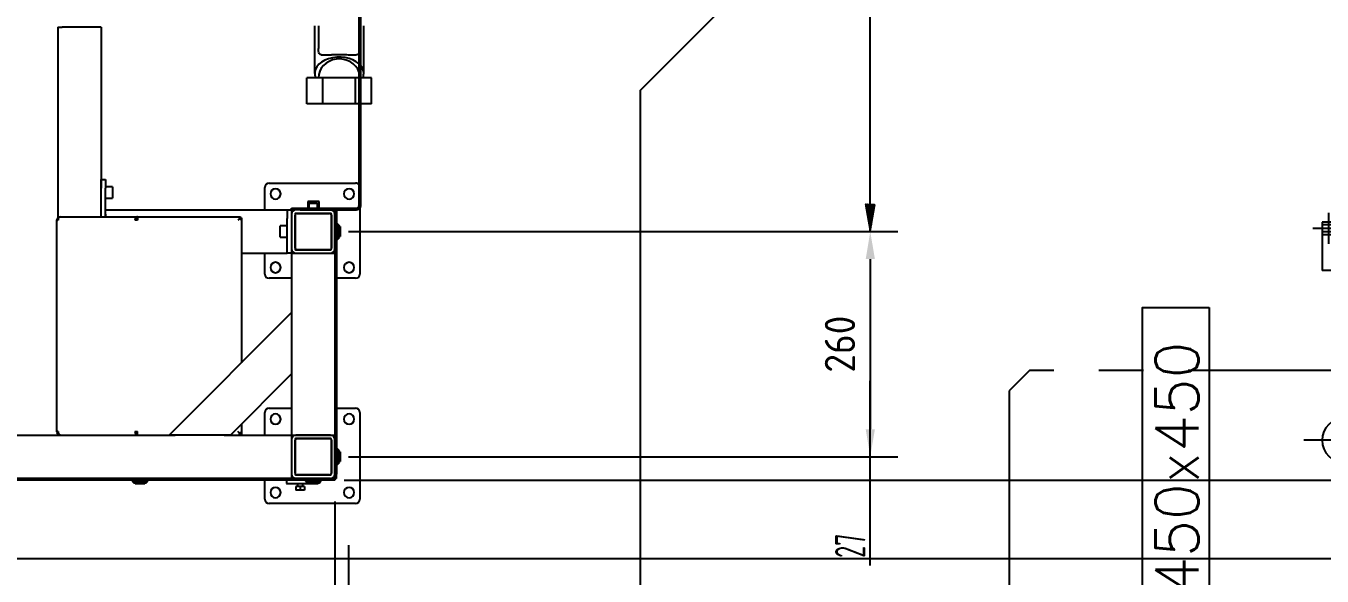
# Model space of a CAD drawing. Header units: millimetres. Extents: x 10462777 to 22643323, y 453826 to 1389191.
# Drawn here: x 11269532 to 11270982, y 583332 to 583947 of the extents above; entities that cross this region are included whole.
import ezdxf
from ezdxf.enums import TextEntityAlignment as Align

# ---------------------------------------------------------------- set-up
doc = ezdxf.new("R2010")
doc.units = ezdxf.units.MM
doc.header["$LTSCALE"] = 200
doc.header["$MEASUREMENT"] = 0
doc.header["$PDMODE"] = 35
doc.header["$PDSIZE"] = -5
for name, pattern in [('CENTER', [2, 1.25, -0.25, 0.25, -0.25]), ('HIDDEN', [3.75, 2.5, -1.25]), ('HIDDEN_KS1', [0.26, 0.18, -0.08]), ('PHANTOM', [2.5, 1.25, -0.25, 0.25, -0.25, 0.25, -0.25])]:
    doc.linetypes.add(name, pattern=pattern)
doc.layers.get('0').update_dxf_attribs({"linetype": 'CONTINUOUS'})
doc.layers.get('DEFPOINTS').update_dxf_attribs({"linetype": 'CONTINUOUS'})
for name, color, linetype in [('1', 1, 'CENTER'), ('11', 6, 'PHANTOM'), ('3', 3, 'HIDDEN_KS1'), ('7', 7, 'CONTINUOUS'), ('CENTER', 1, 'CONTINUOUS')]:
    doc.layers.add(name, color=color, linetype=linetype)
doc.styles.add('iso-1', font='isocp.shx')
doc.styles.add('ROMANS', font='txt.shx ', dxfattribs={"bigfont": ' whgtxt.shx'})
doc.styles.get("Standard").update_dxf_attribs({"font": 'SYMBOL'})
doc.dimstyles.get("Standard").update_dxf_attribs({"dimtxt": 1, "dimasz": 0.18, "dimexe": 0.18, "dimexo": 0.0625, "dimgap": 0.5, "dimtad": 1, "dimzin": 0, "dimdsep": 46, "dimtxsty": 'Standard', "dimcen": 0.09, "dimadec": 0, "dimazin": 0, "dimtfac": 1, "dimtofl": 0, "dimtmove": 2, "dimatfit": 3, "dimfxl": 1, "dimtolj": 1, "dimtzin": 0, "dimarcsym": 0})

# ---------------------------------------------------------------- blocks, each defined once
blk = doc.blocks.new('*D406')
at = {"layer": '1', "color": 152, "linetype": 'Continuous', "lineweight": -2, "transparency": 16777216}
for p, q in [((11269908.7, 583717.2), (11270507.7, 583717.2)), ((11269908.7, 583465.4), (11270507.7, 583465.4))]:
    blk.add_line(p, q, dxfattribs=at)
at = {"layer": '1', "color": 27, "linetype": 'Continuous', "lineweight": -2, "transparency": 16777216}
blk.add_line((11270476.9, 583686.4), (11270476.9, 583496.1), dxfattribs=at)
at = {"layer": '1', "color": 27, "linetype": 'Continuous', "transparency": 16777216}
for points in [[(11270471.8, 583686.4), (11270482.1, 583686.4), (11270476.9, 583717.2)], [(11270471.8, 583496.1), (11270482.1, 583496.1), (11270476.9, 583465.4)]]:
    blk.add_solid(points, dxfattribs=at)
at = {"layer": 'DEFPOINTS', "color": 0, "linetype": 'Continuous', "transparency": 16777216}
for p in [(11269893.3, 583717.2), (11269893.3, 583465.4), (11270476.9, 583465.4)]:
    blk.add_point(p, dxfattribs=at)
at = {"layer": '1', "color": 23, "linetype": 'Continuous', "lineweight": -3, "transparency": 16777216, "insert": (11270443, 583591.3), "char_height": 33.894, "attachment_point": 5, "rotation": 90, "style": 'iso-1'}
blk.add_mtext('\\A1;\\C23;260', dxfattribs=at)
blk = doc.blocks.new('*D407')
at = {"layer": '1', "color": 152, "linetype": 'Continuous', "lineweight": -2, "transparency": 16777216}
for p, q in [((11269442.1, 583415.3), (11269442.1, 583220.5)), ((11269490.6, 583415.3), (11269490.6, 583220.5))]:
    blk.add_line(p, q, dxfattribs=at)
at = {"layer": '1', "color": 27, "linetype": 'Continuous', "lineweight": -2, "transparency": 16777216}
for p, q in [((11269411.4, 583251.3), (11269380.7, 583251.3)), ((11269442.1, 583251.3), (11269490.6, 583251.3)), ((11269521.3, 583251.3), (11269623.3, 583251.3))]:
    blk.add_line(p, q, dxfattribs=at)
at = {"layer": '1', "color": 27, "linetype": 'Continuous', "transparency": 16777216}
for points in [[(11269411.4, 583256.4), (11269411.4, 583246.2), (11269442.1, 583251.3)], [(11269521.3, 583256.4), (11269521.3, 583246.2), (11269490.6, 583251.3)]]:
    blk.add_solid(points, dxfattribs=at)
at = {"layer": 'DEFPOINTS', "color": 0, "linetype": 'Continuous', "transparency": 16777216}
for p in [(11269442.1, 583430.7), (11269490.6, 583430.7), (11269490.6, 583251.3)]:
    blk.add_point(p, dxfattribs=at)
at = {"layer": '1', "color": 23, "linetype": 'Continuous', "lineweight": -3, "transparency": 16777216, "insert": (11269587.7, 583285.2), "char_height": 33.894, "attachment_point": 5, "style": 'iso-1'}
blk.add_mtext('\\A1;\\C23;50', dxfattribs=at)
blk = doc.blocks.new('*D411')
at = {"layer": '1', "color": 152, "linetype": 'Continuous', "lineweight": -2, "transparency": 16777216}
for p, q in [((11269442.1, 583415.3), (11269442.1, 583003.6)), ((11269877.9, 583415.3), (11269877.9, 583003.6))]:
    blk.add_line(p, q, dxfattribs=at)
at = {"layer": '1', "color": 27, "linetype": 'Continuous', "lineweight": -2, "transparency": 16777216}
blk.add_line((11269472.9, 583034.4), (11269847.2, 583034.4), dxfattribs=at)
at = {"layer": '1', "color": 27, "linetype": 'Continuous', "transparency": 16777216}
for points in [[(11269472.9, 583039.5), (11269472.9, 583029.3), (11269442.1, 583034.4)], [(11269847.2, 583039.5), (11269847.2, 583029.3), (11269877.9, 583034.4)]]:
    blk.add_solid(points, dxfattribs=at)
at = {"layer": 'DEFPOINTS', "color": 0, "linetype": 'Continuous', "transparency": 16777216}
for p in [(11269442.1, 583430.7), (11269877.9, 583430.7), (11269877.9, 583034.4)]:
    blk.add_point(p, dxfattribs=at)
at = {"layer": '1', "color": 23, "linetype": 'Continuous', "lineweight": -3, "transparency": 16777216, "insert": (11269660, 583068.3), "char_height": 33.894, "attachment_point": 5, "style": 'iso-1'}
blk.add_mtext('\\A1;\\C23;450', dxfattribs=at)
blk = doc.blocks.new('DimnDraft3D2727')
at = {"layer": '1', "color": 27, "linetype": 'Continuous'}
blk.add_line((612.42, 97.19), (612.42, 118.5), dxfattribs=at)
at = {"layer": '1', "color": 152, "linetype": 'Continuous'}
for p, q in [((552.15, 109.75), (615.6, 109.75)), ((551.65, 107.05), (615.6, 107.05))]:
    blk.add_line(p, q, dxfattribs=at)
at = {"layer": '1', "color": 27, "linetype": 'Continuous'}
for points in [[(612.42, 109.75), (611.86, 112.93), (612.98, 112.93), (612.42, 109.75)], [(612.42, 107.05), (612.98, 103.88), (611.86, 103.88), (612.42, 107.05)]]:
    blk.add_solid(points, dxfattribs=at)
at = {"layer": '1', "color": 23, "linetype": 'Continuous', "insert": (611.85, 98.07), "char_height": 3.5, "attachment_point": 7, "rotation": 90, "line_spacing_factor": 0.963855, "style": 'iso-1'}
blk.add_mtext('\\W00.647;27 ', dxfattribs=at)
blk = doc.blocks.new('A$C5E755264')
at = {"color": 60, "linetype": 'CENTER'}
for p, q in [((86.8, 627.1), (0, 627.1)), ((7.9, 58.2), (7.9, 43.9)), ((15.4, 63.8), (15.4, 49.5)), ((22.9, 66.9), (22.9, 52.6)), ((30.4, 68.8), (30.4, 54.5)), ((37.9, 69.9), (37.9, 55.6)), ((52.9, 69.9), (52.9, 55.6)), ((60.4, 68.8), (60.4, 54.5)), ((67.9, 66.9), (67.9, 52.6)), ((75.4, 63.8), (75.4, 49.5)), ((82.9, 58.2), (82.9, 43.9)), ((86.7, 49.6), (86.7, 35.3))]:
    blk.add_line(p, q, dxfattribs=at)
at = {"color": 60, "linetype": 'Continuous'}
for p, q in [((34.4, 127.1), (34.4, 627.1)), ((56.4, 127.1), (56.4, 627.1)), ((18.2, 104), (18.2, 76)), ((72.7, 104), (72.7, 76)), ((14.1, 76), (14.1, 63)), ((76.8, 76), (76.8, 63)), ((4.2, 49.6), (4.2, 35.3))]:
    blk.add_line(p, q, dxfattribs=at)
at = {"color": 60}
for p, q in [((30.2, 125.9), (30.2, 112.3)), ((56.9, 127.1), (34, 127.1)), ((37.8, 125.9), (37.8, 112.3)), ((53.1, 125.9), (53.1, 112.3)), ((60.7, 125.9), (60.7, 112.3)), ((64.4, 112.3), (26.5, 112.3)), ((76.8, 76), (14.1, 76)), ((37.9, 11.9), (40.9, 2.1)), ((52.9, 11.9), (49.9, 2.1))]:
    blk.add_line(p, q, dxfattribs=at)
at = {"color": 60, "linetype": 'Continuous'}
blk.add_circle((45.4, 627.1), 25, dxfattribs=at)
at = {"color": 60}
for centre, radius, start, end in [((45.4, 627.1), 11, 0, 180), ((34, 120.6), 6.49, 54.0166, 125.9834), ((45.4, 103), 24.1, 71.5537, 108.4463), ((56.9, 120.6), 6.49, 54.0166, 125.9834), ((26.5, 104), 8.25, 90, 180), ((64.4, 104), 8.25, 0, 90)]:
    blk.add_arc(centre, radius, start, end, dxfattribs=at)
at = {"color": 60, "linetype": 'Continuous'}
for centre in [(45.4, 49.6), (45.4, 35.3)]:
    blk.add_ellipse(centre, major_axis=(-41.2, 0), ratio=0.5, start_param=3.141593, end_param=6.283185, dxfattribs=at)
at = {"color": 60}
for centre, major_axis, ratio, start_param, end_param in [((45.4, 35.3), (41.2, 0), 0.600481, 3.141593, 4.536987), ((45.4, 35.3), (-41.2, 0), 0.600481, 1.746199, 3.141593), ((45.4, 11.9), (-7.5, 0), 0.177617, 3.141593, 6.283185), ((45.4, 2.1), (4.5, 0), 0.458333, 3.141593, 9.424778)]:
    blk.add_ellipse(centre, major_axis=major_axis, ratio=ratio, start_param=start_param, end_param=end_param, dxfattribs=at)
at = {"layer": '7', "color": 3}
for p, q in [((70.4, 437.1), (20.4, 437.1)), ((20.4, 397.1), (20.4, 437.1)), ((70.4, 437.1), (70.4, 397.1)), ((34.4, 397.1), (70.4, 397.1))]:
    blk.add_line(p, q, dxfattribs=at)
at = {"layer": '7', "color": 4}
for p, q in [((20.4, 383.1), (20.4, 397.1)), ((20.4, 397.1), (34.4, 397.1)), ((34.4, 397.1), (34.4, 383.1)), ((34.4, 383.1), (20.4, 383.1))]:
    blk.add_line(p, q, dxfattribs=at)
at = {"layer": '7', "linetype": 'HIDDEN'}
for p, q in [((34.4, 394.1), (20.4, 394.1)), ((34.4, 386.1), (20.4, 386.1))]:
    blk.add_line(p, q, dxfattribs=at)
at = {"layer": 'CENTER'}
for p, q in [((27.4, 372.6), (27.4, 407.6)), ((44.9, 390.1), (9.9, 390.1))]:
    blk.add_line(p, q, dxfattribs=at)

msp = doc.modelspace()

# ---------------------------------------------------------------- hatches: boundary and pattern name
at = {"layer": '1', "linetype": 'Continuous'}
h = msp.add_hatch(dxfattribs=at)
h.set_pattern_fill('ANSI31', color=27, scale=0.19368, angle=45, style=0, pattern_type=0)
h.set_pattern_definition([(45, (11264546.22931, 582402.56258), (-0.1369525464, 0.1369525464), [])])
h.paths.add_polyline_path([(11270476.9338, 583717.18029), (11270471.51233, 583747.92699), (11270482.35528, 583747.92703)], flags=0)

# ---------------------------------------------------------------- linework, layer by layer
at = {"color": 4}
for q in [(11270319.42054, 583974.79262), (11270219.42054, 582244.79263)]:
    msp.add_line((11270219.42054, 583874.79262), q, dxfattribs=at)
at = {"color": 2, "linetype": 'PHANTOM'}
for p, q in [((11270655.04796, 583561.79262), (11270632.42054, 583539.1652)), ((11271082.42054, 583561.79262), (11270655.04796, 583561.79262)), ((11270632.42054, 583539.1652), (11270632.42054, 583111.79262))]:
    msp.add_line(p, q, dxfattribs=at)
at = {"ltscale": 10}
msp.add_line((11269893.30238, 583366.51554), (11269893.30238, 583263.52387), dxfattribs=at)
at = {"layer": '1', "color": 27, "linetype": 'Continuous'}
msp.add_line((11270476.9338, 583717.18029), (11270476.9338, 584566.95582), dxfattribs=at)
at = {"layer": '1', "color": 152, "linetype": 'Continuous'}
for p, q in [((11269893.30238, 583717.18029), (11270507.68053, 583717.18029)), ((11269888.46038, 583439.24928), (11271323.09715, 583439.24928))]:
    msp.add_line(p, q, dxfattribs=at)
at = {"layer": '1', "color": 251, "linetype": 'Continuous'}
msp.add_line((11265967.04262, 583351.60901), (11272083.06128, 583351.60901), dxfattribs=at)
at = {"layer": '11', "color": 60, "linetype": 'Continuous'}
for p, q in [((11269855.2965, 583947.1786), (11269855.2965, 583893.93287)), ((11269859.62479, 583947.17934), (11269859.62479, 583922.04788)), ((11269910.24555, 583893.93287), (11269910.24555, 583947.1786)), ((11269846.4291, 583860.02327), (11269846.4291, 583889.0753)), ((11269864.60006, 583889.0753), (11269846.4291, 583889.0753)), ((11269864.60006, 583860.02327), (11269864.60006, 583889.0753)), ((11269900.94198, 583889.0753), (11269864.60006, 583889.0753)), ((11269905.04436, 583889.0753), (11269900.94198, 583889.0753)), ((11269900.94198, 583860.02327), (11269900.94198, 583889.0753)), ((11269919.11294, 583889.0753), (11269906.98127, 583889.0753)), ((11269919.11294, 583860.02327), (11269919.11294, 583889.0753)), ((11269864.60006, 583860.02327), (11269846.4291, 583860.02327)), ((11269900.94198, 583860.02327), (11269864.60006, 583860.02327)), ((11269905.04436, 583860.02327), (11269900.94198, 583860.02327)), ((11269919.11294, 583860.02327), (11269906.98127, 583860.02327))]:
    msp.add_line(p, q, dxfattribs=at)
for centre, major_axis, ratio, start_param, end_param in [((11269882.77102, 583893.93287), (27.47452, 0), 0.6691306064, 0.6255024886, 3.408995662), ((11269882.77102, 583889.39186), (23.14623, 0), 0.9004040443, 0.2755412826, 3.1567826759), ((11269882.77102, 583893.93287), (27.47452, 0), 0.6691306064, 6.0157822988, 6.7756480827)]:
    msp.add_ellipse(centre, major_axis=major_axis, ratio=ratio, start_param=start_param, end_param=end_param, dxfattribs=at)
msp.add_open_spline([(11269905.19023, 583916.87661), (11269905.13462, 583916.75336), (11269905.07535, 583916.63516), (11269904.83552, 583916.20503), (11269904.62874, 583915.92759), (11269904.26753, 583915.56762), (11269904.13861, 583915.45697), (11269903.86269, 583915.25351), (11269903.71523, 583915.16055), (11269902.94254, 583914.74375), (11269902.20473, 583914.55562), (11269901.12828, 583914.42394), (11269900.90547, 583914.40295), (11269900.44935, 583914.37025), (11269900.21547, 583914.35845), (11269899.49656, 583914.33421), (11269898.99433, 583914.3328), (11269897.94434, 583914.34904), (11269897.39658, 583914.36671), (11269896.25474, 583914.41349), (11269895.65798, 583914.44277), (11269893.83001, 583914.53708), (11269892.55427, 583914.60824), (11269890.55513, 583914.70328), (11269889.87347, 583914.73321), (11269888.48428, 583914.78665), (11269887.78567, 583914.80983), (11269885.67812, 583914.86654), (11269884.25757, 583914.88709), (11269882.10309, 583914.88779), (11269881.37728, 583914.88297), (11269879.94394, 583914.86369), (11269879.23478, 583914.84929), (11269877.12928, 583914.79355), (11269875.75471, 583914.73932), (11269874.07369, 583914.65996), (11269873.73916, 583914.64353), (11269873.0808, 583914.61029), (11269872.7561, 583914.59346), (11269871.79515, 583914.54299), (11269871.17206, 583914.50935), (11269869.96036, 583914.44659), (11269869.37175, 583914.41745), (11269868.51493, 583914.38165), (11269868.23367, 583914.37105), (11269867.68, 583914.3535), (11269867.40686, 583914.34654), (11269866.07648, 583914.32397), (11269865.11912, 583914.34291), (11269863.83892, 583914.49193), (11269863.43832, 583914.56203), (11269862.69048, 583914.75972), (11269862.34228, 583914.88854), (11269861.7196, 583915.21322), (11269861.44229, 583915.40954), (11269861.07411, 583915.76388), (11269860.95935, 583915.89196), (11269860.74522, 583916.16939), (11269860.64552, 583916.31936), (11269860.18861, 583917.11714), (11269859.95666, 583917.90282), (11269859.77789, 583919.04122), (11269859.74773, 583919.27733), (11269859.69812, 583919.75951), (11269859.67859, 583920.00577), (11269859.63383, 583920.75839), (11269859.62232, 583921.27855), (11269859.62533, 583921.83323), (11269859.62546, 583921.85305), (11269859.6256, 583921.87288)], degree=3, knots=[0, 0, 0, 0, 0.0110205113, 0.0110205113, 0.0418904245, 0.0418904245, 0.0573253811, 0.0573253811, 0.0727603376, 0.0727603376, 0.134500164, 0.134500164, 0.1499351206, 0.1499351206, 0.1653700772, 0.1653700772, 0.1962399903, 0.1962399903, 0.2271099035, 0.2271099035, 0.2579798167, 0.2579798167, 0.319719643, 0.319719643, 0.3505895562, 0.3505895562, 0.3814594693, 0.3814594693, 0.4431992957, 0.4431992957, 0.4740692089, 0.4740692089, 0.504939122, 0.504939122, 0.5666789484, 0.5666789484, 0.5821139049, 0.5821139049, 0.5975488615, 0.5975488615, 0.6284187747, 0.6284187747, 0.6592886879, 0.6592886879, 0.6747236445, 0.6747236445, 0.690158601, 0.690158601, 0.7518984274, 0.7518984274, 0.7827683406, 0.7827683406, 0.8136382537, 0.8136382537, 0.8445081669, 0.8445081669, 0.8599431235, 0.8599431235, 0.8753780801, 0.8753780801, 0.9371179064, 0.9371179064, 0.952552863, 0.952552863, 0.9679878196, 0.9679878196, 0.9988577327, 0.9988577327, 1, 1, 1, 1], dxfattribs=at)
at = {"layer": '3', "color": 252, "linetype": 'Continuous'}
for p, q in [((11269905.04424, 583746.23231), (11269905.04424, 584075.48857)), ((11269906.98104, 583746.23231), (11269906.98104, 584075.48857)), ((11269568.04078, 583945.72287), (11269568.04078, 583732.32632)), ((11269568.04078, 583945.72287), (11269572.88278, 583945.72287)), ((11269611.61881, 583945.72287), (11269572.88278, 583945.72287)), ((11269616.46082, 583945.72287), (11269611.61881, 583945.72287)), ((11269616.46082, 583945.72287), (11269616.46082, 583765.59373)), ((11269616.46082, 583775.28434), (11269621.30282, 583775.28434)), ((11269616.46082, 583765.60033), (11269616.46082, 583775.28434)), ((11269621.30282, 583775.28434), (11269621.30282, 583765.60033)), ((11269616.46082, 583733.6431), (11269616.46082, 583765.60033)), ((11269621.30282, 583733.6431), (11269621.30282, 583765.60033)), ((11269799.48856, 583741.39031), (11269799.48856, 583766.56873)), ((11269804.33056, 583771.41073), (11269901.17064, 583771.41073)), ((11269567.07238, 583493.47972), (11269567.07238, 583729.7695)), ((11269567.07238, 583729.7695), (11269568.20693, 583729.7695)), ((11269568.33862, 583729.7695), (11269568.20693, 583729.7695)), ((11269571.07812, 583733.6431), (11269570.94598, 583733.6431)), ((11269570.94598, 583733.63861), (11269570.94598, 583733.6431)), ((11269571.07767, 583733.6431), (11269656.94692, 583733.6431)), ((11269621.30282, 583741.39031), (11269824.66698, 583741.39031)), ((11269621.30282, 583736.54831), (11269621.30282, 583733.6431)), ((11269654.33955, 583729.7695), (11269654.20787, 583729.7695)), ((11269657.07861, 583729.7695), (11269654.33955, 583729.7695)), ((11269657.26505, 583733.6431), (11269656.94692, 583733.6431)), ((11269656.94692, 583732.6747), (11269656.94692, 583733.6431)), ((11269656.94692, 583732.6747), (11269657.26505, 583732.6747)), ((11269657.26484, 583729.7695), (11269657.07861, 583729.7695)), ((11269657.26484, 583733.6431), (11269772.50259, 583733.6431)), ((11269657.26484, 583733.6431), (11269657.26484, 583729.7695)), ((11269771.40357, 583731.57494), (11269769.59933, 583729.7695)), ((11269771.40477, 583731.57374), (11269769.59933, 583729.7695)), ((11269772.50259, 583733.6431), (11269772.50259, 583733.3001)), ((11269773.47293, 583732.67277), (11269773.12992, 583732.67277)), ((11269773.47293, 583732.67277), (11269773.47293, 583570.52498)), ((11269824.66698, 583741.39031), (11269829.50898, 583741.39031)), ((11269824.66698, 583741.39031), (11269824.66698, 583731.7063)), ((11269824.66698, 583702.65428), (11269824.66698, 583731.7063)), ((11269829.50898, 583741.39031), (11269829.50898, 583743.32711)), ((11269829.50898, 583743.32711), (11269839.19299, 583743.32711)), ((11269829.50898, 583741.39031), (11269829.50898, 583736.54844)), ((11269839.19299, 583741.39031), (11269829.50898, 583741.39031)), ((11269829.50898, 583736.54831), (11269829.50898, 583697.81228)), ((11269833.38258, 583736.54831), (11269833.38258, 583697.81228)), ((11269833.38258, 583698.78068), (11269833.38258, 583735.57991)), ((11269873.08701, 583741.39031), (11269834.35098, 583741.39031)), ((11269873.08701, 583737.51671), (11269834.35098, 583737.51671)), ((11269835.31939, 583737.51671), (11269872.11861, 583737.51671)), ((11269839.19299, 583743.32711), (11269902.13904, 583743.32711)), ((11269839.19299, 583741.39031), (11269902.13904, 583741.39031)), ((11269874.05542, 583697.81228), (11269874.05542, 583736.54831)), ((11269874.05542, 583735.57991), (11269874.05542, 583698.78068)), ((11269877.92902, 583736.54831), (11269877.92902, 583741.39031)), ((11269877.92902, 583736.54831), (11269877.92902, 583446.02808)), ((11269877.92902, 583697.81228), (11269877.92902, 583736.54831)), ((11269879.86582, 583741.39031), (11269879.86582, 583736.54831)), ((11269879.86582, 583736.54831), (11269879.86582, 583446.02808)), ((11269906.01264, 583743.3256), (11269906.01264, 583669.72865)), ((11269824.66698, 583692.97027), (11269824.66698, 583702.65428)), ((11269773.47005, 583692.97027), (11269824.66698, 583692.97027)), ((11269799.48856, 583669.72865), (11269799.48856, 583692.97179)), ((11269829.50898, 583692.97027), (11269824.66698, 583692.97027)), ((11269829.50898, 583697.81214), (11269829.50898, 583692.97027)), ((11269829.50898, 583692.97027), (11269829.50898, 583626.55599)), ((11269829.50898, 583692.97027), (11269834.35098, 583692.97027)), ((11269834.35098, 583696.84388), (11269873.08701, 583696.84388)), ((11269834.35098, 583692.97027), (11269873.08701, 583692.97027)), ((11269834.35098, 583692.97027), (11269873.08701, 583692.97027)), ((11269872.11861, 583696.84388), (11269835.31939, 583696.84388)), ((11269873.08701, 583692.97027), (11269877.92902, 583692.97027)), ((11269829.50898, 583664.88665), (11269804.33056, 583664.88665)), ((11269901.17064, 583664.88665), (11269879.86582, 583664.88665)), ((11269829.50898, 583558.08264), (11269829.50898, 583489.60612)), ((11269799.48856, 583489.60612), (11269799.48856, 583514.78454)), ((11269804.33056, 583519.62654), (11269829.50898, 583519.62654)), ((11269879.86582, 583519.62654), (11269901.17064, 583519.62654)), ((11269906.01264, 583514.78454), (11269906.01264, 583417.94446)), ((11269773.47293, 583502.04955), (11269773.47293, 583490.57645)), ((11269490.56872, 583489.60612), (11269699.40358, 583489.60612)), ((11269568.20693, 583493.47972), (11269567.07238, 583493.47972)), ((11269568.04078, 583489.60612), (11269568.04078, 583490.91762)), ((11269568.33862, 583493.47972), (11269568.20693, 583493.47972)), ((11269570.94598, 583489.60612), (11269570.94598, 583489.61061)), ((11269654.20787, 583493.47972), (11269654.33955, 583493.47972)), ((11269654.33955, 583493.47972), (11269657.07861, 583493.47972)), ((11269657.26505, 583490.57452), (11269656.94692, 583490.57452)), ((11269656.94692, 583489.60612), (11269656.94692, 583490.57452)), ((11269657.07861, 583493.47972), (11269657.26484, 583493.47972)), ((11269657.26484, 583489.60612), (11269657.26484, 583493.47972)), ((11269754.1848, 583489.60612), (11269829.50898, 583489.60612)), ((11269771.40477, 583491.67548), (11269769.59933, 583493.47972)), ((11269771.40357, 583491.67428), (11269769.59933, 583493.47972)), ((11269772.50259, 583489.60612), (11269772.50259, 583489.94912)), ((11269773.47293, 583490.57645), (11269773.12992, 583490.57645)), ((11269829.50898, 583489.60612), (11269834.35098, 583489.60612)), ((11269829.50898, 583489.60612), (11269829.50898, 583484.76411)), ((11269829.50898, 583484.76411), (11269829.50898, 583446.02808)), ((11269829.50898, 583484.76411), (11269829.50898, 583446.02808)), ((11269833.38258, 583484.76411), (11269833.38258, 583446.02808)), ((11269833.38258, 583446.99648), (11269833.38258, 583483.79571)), ((11269834.35098, 583489.60612), (11269873.08701, 583489.60612)), ((11269873.08701, 583489.60612), (11269834.35098, 583489.60612)), ((11269873.08701, 583485.73251), (11269834.35098, 583485.73251)), ((11269835.31939, 583485.73251), (11269872.11861, 583485.73251)), ((11269873.08701, 583489.60612), (11269877.92902, 583489.60612)), ((11269874.05542, 583446.02808), (11269874.05542, 583484.76411)), ((11269874.05542, 583483.79571), (11269874.05542, 583446.99648)), ((11269877.92902, 583446.02808), (11269877.92902, 583484.76411)), ((11269873.08701, 583441.18608), (11269446.99069, 583441.18608)), ((11269829.50898, 583446.02808), (11269829.50898, 583441.18608)), ((11269834.35098, 583445.05968), (11269873.08701, 583445.05968)), ((11269834.35098, 583441.18608), (11269873.08701, 583441.18608)), ((11269872.11861, 583445.05968), (11269835.31939, 583445.05968)), ((11269873.08701, 583441.18608), (11269877.92902, 583441.18608)), ((11269877.92902, 583441.18608), (11269877.92902, 583446.02808)), ((11269877.92902, 583441.18608), (11269877.92902, 583439.24928)), ((11269879.86582, 583441.18608), (11269877.92902, 583441.18608)), ((11269879.86582, 583441.18608), (11269879.86582, 583446.02808)), ((11269873.08701, 583439.24928), (11269446.99069, 583439.24928)), ((11269799.48856, 583417.94446), (11269799.48856, 583439.25079)), ((11269877.92902, 583439.24928), (11269873.08701, 583439.24928)), ((11269901.17064, 583413.10246), (11269804.33056, 583413.10246))]:
    msp.add_line(p, q, dxfattribs=at)
at = {"layer": '3', "color": 60, "linetype": 'Continuous'}
for p, q in [((11269629.05003, 583767.05293), (11269621.30282, 583767.05293)), ((11269629.05003, 583767.05293), (11269629.05003, 583754.46372)), ((11269621.30282, 583754.46372), (11269629.05003, 583754.46372)), ((11269847.9086, 583750.68696), (11269847.9086, 583743.32723)), ((11269859.39733, 583750.68696), (11269847.9086, 583750.68696)), ((11269848.877, 583749.13752), (11269848.877, 583743.32711)), ((11269848.877, 583749.13752), (11269858.561, 583749.13752)), ((11269858.561, 583743.32711), (11269858.561, 583749.13752)), ((11269860.49781, 583750.68696), (11269859.39733, 583750.68696)), ((11269860.49781, 583743.32723), (11269860.49781, 583750.68696)), ((11269824.66698, 583723.4749), (11269816.91977, 583723.4749)), ((11269816.91977, 583710.88569), (11269816.91977, 583723.4749)), ((11269881.07632, 583725.8959), (11269879.86582, 583725.8959)), ((11269883.25522, 583723.717), (11269881.07632, 583725.8959)), ((11269881.07632, 583717.18029), (11269881.07632, 583725.8959)), ((11269881.07632, 583708.46468), (11269881.07632, 583717.18029)), ((11269883.75879, 583722.67112), (11269883.25521, 583722.67112)), ((11269883.25522, 583717.18029), (11269883.25522, 583723.717)), ((11269883.25522, 583710.64359), (11269883.25522, 583717.18029)), ((11269883.75879, 583722.67112), (11269883.75879, 583711.68946)), ((11269816.91977, 583710.88569), (11269824.66698, 583710.88569)), ((11269879.86582, 583708.46468), (11269881.07632, 583708.46468)), ((11269881.07632, 583708.46468), (11269883.25522, 583710.64359)), ((11269883.25521, 583711.68946), (11269883.75879, 583711.68946)), ((11269881.07632, 583474.1117), (11269879.86582, 583474.1117)), ((11269883.25522, 583471.9328), (11269881.07632, 583474.1117)), ((11269881.07632, 583465.3961), (11269881.07632, 583474.1117)), ((11269883.75879, 583470.88693), (11269883.25521, 583470.88693)), ((11269883.25522, 583465.3961), (11269883.25522, 583471.9328)), ((11269883.75879, 583470.88693), (11269883.75879, 583459.90527)), ((11269879.86582, 583456.68049), (11269881.07632, 583456.68049)), ((11269881.07632, 583456.68049), (11269881.07632, 583465.3961)), ((11269881.07632, 583456.68049), (11269883.25522, 583458.85939)), ((11269883.25521, 583459.90527), (11269883.75879, 583459.90527)), ((11269883.25522, 583458.85939), (11269883.25522, 583465.3961)), ((11269651.32324, 583439.24928), (11269651.32324, 583438.03878)), ((11269651.32324, 583438.03878), (11269653.50215, 583435.85988)), ((11269668.75446, 583438.03878), (11269651.32324, 583438.03878)), ((11269666.57556, 583435.85988), (11269653.50215, 583435.85988)), ((11269654.54802, 583435.85989), (11269654.54802, 583435.35631)), ((11269654.54802, 583435.35631), (11269655.4421, 583435.35631)), ((11269655.4421, 583435.35631), (11269665.52968, 583435.35631)), ((11269665.52968, 583435.35631), (11269665.52968, 583435.85989)), ((11269666.57556, 583435.85988), (11269668.75446, 583438.03878)), ((11269668.75446, 583438.03878), (11269668.75446, 583439.24928)), ((11269823.69858, 583439.24928), (11269823.69858, 583435.27883)), ((11269823.69858, 583435.27883), (11269824.08594, 583434.89147)), ((11269823.69858, 583435.27883), (11269854.6874, 583435.27883)), ((11269854.30004, 583434.89147), (11269824.08594, 583434.89147)), ((11269839.19299, 583431.98627), (11269834.35098, 583431.98627)), ((11269834.35098, 583431.98627), (11269834.35098, 583428.11267)), ((11269839.19299, 583428.11267), (11269834.35098, 583428.11267)), ((11269836.28779, 583434.89202), (11269836.28779, 583431.98627)), ((11269844.03499, 583431.98627), (11269839.19299, 583431.98627)), ((11269839.19299, 583431.98627), (11269839.19299, 583428.11267)), ((11269844.03499, 583428.11267), (11269839.19299, 583428.11267)), ((11269842.09819, 583431.98627), (11269842.09819, 583434.89202)), ((11269844.03499, 583431.98627), (11269844.03499, 583428.11267)), ((11269845.00339, 583439.24928), (11269845.00339, 583438.03878)), ((11269845.00339, 583438.03878), (11269847.18229, 583435.85988)), ((11269862.43461, 583438.03878), (11269845.00339, 583438.03878)), ((11269860.2557, 583435.85988), (11269847.18229, 583435.85988)), ((11269848.22817, 583435.85989), (11269848.22817, 583435.35631)), ((11269848.22817, 583435.35631), (11269849.12224, 583435.35631)), ((11269849.12224, 583435.35631), (11269859.20983, 583435.35631)), ((11269854.30004, 583434.89147), (11269854.6874, 583435.27883)), ((11269854.6874, 583435.27883), (11269854.6874, 583435.35632)), ((11269859.20983, 583435.35631), (11269859.20983, 583435.85989)), ((11269860.2557, 583435.85988), (11269862.43461, 583438.03878)), ((11269862.43461, 583438.03878), (11269862.43461, 583439.24928))]:
    msp.add_line(p, q, dxfattribs=at)
at = {"layer": '3', "color": 163, "linetype": 'Continuous'}
for p, q in [((11269692.55643, 583489.60612), (11269829.50898, 583626.55866)), ((11269829.50898, 583626.55866), (11269829.50898, 583619.71104)), ((11269829.50898, 583619.71104), (11269829.50898, 583564.93002)), ((11269829.50898, 583558.08239), (11269761.03271, 583489.60612)), ((11269829.50898, 583564.93002), (11269829.50898, 583558.08239)), ((11269699.40406, 583489.60612), (11269692.55643, 583489.60612)), ((11269754.18508, 583489.60612), (11269699.40406, 583489.60612)), ((11269761.03271, 583489.60612), (11269754.18508, 583489.60612))]:
    msp.add_line(p, q, dxfattribs=at)
at = {"layer": '3', "color": 252, "linetype": 'Continuous', "extrusion": (0, 0, -1)}
for centre in [(-11269811.59357, 583759.30572), (-11269893.90763, 583759.30572), (-11269811.59357, 583676.99166), (-11269893.90763, 583676.99166), (-11269811.59357, 583507.52153), (-11269893.90763, 583507.52153), (-11269811.59357, 583425.20747), (-11269893.90763, 583425.20747)]:
    msp.add_circle(centre, 5.8104, dxfattribs=at)
at = {"layer": '3', "color": 252, "linetype": 'Continuous'}
for centre, radius, start, end in [((11269804.33056, 583766.56873), 4.842, 90, 180), ((11269901.17064, 583766.56873), 4.842, 36.87042584, 90), ((11269902.13904, 583746.23231), 2.9052, 270, 0), ((11269902.13904, 583746.23231), 4.842, 270, 0), ((11269834.35098, 583736.54831), 4.842, 90, 180), ((11269834.35098, 583736.54831), 0.9684, 90, 180), ((11269835.31939, 583735.57991), 1.9368, 90, 180), ((11269872.11861, 583735.57991), 1.9368, 0, 90), ((11269873.08701, 583736.54831), 4.842, 0, 90), ((11269873.08701, 583736.54831), 0.9684, 0, 90), ((11269834.35098, 583697.81228), 4.842, 180, 270), ((11269835.31939, 583698.78068), 1.9368, 180, 270), ((11269834.35098, 583697.81228), 0.9684, 180, 270), ((11269872.11861, 583698.78068), 1.9368, 270, 0), ((11269873.08701, 583697.81228), 0.9684, 270, 0), ((11269873.08701, 583697.81228), 4.842, 270, 0), ((11269804.33056, 583669.72865), 4.842, 180, 270), ((11269901.17064, 583669.72865), 4.842, 270, 0), ((11269804.33056, 583514.78454), 4.842, 90, 180), ((11269901.17064, 583514.78454), 4.842, 0, 90), ((11269834.35098, 583484.76411), 4.842, 90, 180), ((11269835.31939, 583483.79571), 1.9368, 90, 180), ((11269834.35098, 583484.76411), 0.9684, 90, 180), ((11269872.11861, 583483.79571), 1.9368, 0, 90), ((11269873.08701, 583484.76411), 4.842, 0, 90), ((11269873.08701, 583484.76411), 0.9684, 0, 90), ((11269834.35098, 583446.02808), 4.842, 180, 270), ((11269835.31939, 583446.99648), 1.9368, 180, 270), ((11269834.35098, 583446.02808), 0.9684, 180, 270), ((11269872.11861, 583446.99648), 1.9368, 270, 0), ((11269873.08701, 583446.02808), 0.9684, 270, 0), ((11269873.08701, 583446.02808), 4.842, 270, 0), ((11269804.33056, 583417.94446), 4.842, 180, 270), ((11269901.17064, 583417.94446), 4.842, 270, 0)]:
    msp.add_arc(centre, radius, start, end, dxfattribs=at)
at = {"layer": '3', "color": 252, "linetype": 'Continuous', "extrusion": (0, 0, -1)}
for centre, radius, start, end in [((-11269570.94598, 583729.7695), 3.8736, 0, 90), ((-11269570.94598, 583729.7695), 2.9052, 0, 37.47946122), ((-11269570.94598, 583493.47972), 3.8736, 270, 0), ((-11269570.94598, 583493.47972), 2.9052, 322.52206663, 0)]:
    msp.add_arc(centre, radius, start, end, dxfattribs=at)
at = {"layer": '3', "color": 252, "linetype": 'Continuous'}
for centre, major_axis, start_param, end_param in [((11269571.07767, 583729.7695), (0, 3.8736), 0, 1.5707963268), ((11269656.94692, 583729.7695), (0, -3.8736), 3.1415926536, 4.7123889804), ((11269656.94692, 583729.7695), (0, -2.9052), 3.1415926536, 4.7123889804), ((11269571.07767, 583493.47972), (0, 3.8736), 1.5707963268, 3.1415926536), ((11269656.94692, 583493.47972), (0, 3.8736), 1.5707963268, 3.1415926536), ((11269656.94692, 583493.47972), (0, 2.9052), 1.5707963268, 3.1415926536)]:
    msp.add_ellipse(centre, major_axis=major_axis, ratio=0.7071067812, start_param=start_param, end_param=end_param, dxfattribs=at)
for points, knots in [([(11269772.50259, 583733.3001), (11269772.42886, 583733.31289), (11269772.35299, 583733.32176), (11269772.19646, 583733.33168), (11269772.11569, 583733.33254), (11269771.88035, 583733.32265), (11269771.72804, 583733.29977), (11269771.4584, 583733.22571), (11269771.34335, 583733.17601), (11269771.1475, 583733.0493), (11269771.0696, 583732.97388), (11269770.95471, 583732.7981), (11269770.91909, 583732.70046), (11269770.8945, 583732.48242), (11269770.90681, 583732.36816), (11269771.01317, 583732.01099), (11269771.17214, 583731.76547), (11269771.40357, 583731.57494)], [0, 0, 0, 0, 0.0625, 0.0625, 0.125, 0.125, 0.25, 0.25, 0.375, 0.375, 0.5, 0.5, 0.625, 0.625, 0.75, 0.75, 1, 1, 1, 1]), ([(11269772.26587, 583732.43782), (11269772.04337, 583732.44774), (11269771.81907, 583732.43338), (11269771.41516, 583732.35504), (11269771.23613, 583732.2907), (11269771.06899, 583732.16532), (11269771.03611, 583732.13498), (11269771.00802, 583732.10195)], [0, 0, 0, 0, 0.4387173903, 0.4387173903, 0.8774347806, 0.8774347806, 1, 1, 1, 1]), ([(11269771.40477, 583731.57374), (11269771.49972, 583731.45841), (11269771.61071, 583731.36006), (11269771.84064, 583731.2052), (11269771.96193, 583731.14719), (11269772.19737, 583731.07726), (11269772.31491, 583731.06484), (11269772.52947, 583731.08931), (11269772.62971, 583731.12582), (11269772.80397, 583731.24018), (11269772.88029, 583731.31931), (11269773.00541, 583731.51302), (11269773.05596, 583731.63009), (11269773.1292, 583731.89677), (11269773.15233, 583732.04877), (11269773.16573, 583732.36404), (11269773.15551, 583732.52523), (11269773.12992, 583732.67277)], [0, 0, 0, 0, 0.125, 0.125, 0.25, 0.25, 0.375, 0.375, 0.5, 0.5, 0.625, 0.625, 0.75, 0.75, 0.875, 0.875, 1, 1, 1, 1]), ([(11269771.92842, 583731.17533), (11269771.96224, 583731.20359), (11269771.99327, 583731.23689), (11269772.12008, 583731.40495), (11269772.18496, 583731.5857), (11269772.24366, 583731.88852), (11269772.25673, 583731.99374), (11269772.27137, 583732.21354), (11269772.27252, 583732.32685), (11269772.26765, 583732.43605)], [0, 0, 0, 0, 0.1244606931, 0.1244606931, 0.5622303465, 0.5622303465, 0.7811151733, 0.7811151733, 1, 1, 1, 1]), ([(11269771.40357, 583491.67428), (11269771.28824, 583491.57933), (11269771.18989, 583491.46834), (11269771.03503, 583491.23841), (11269770.97702, 583491.11711), (11269770.90709, 583490.88168), (11269770.89466, 583490.76413), (11269770.91914, 583490.54958), (11269770.95565, 583490.44933), (11269771.07, 583490.27508), (11269771.14914, 583490.19876), (11269771.34285, 583490.07364), (11269771.45991, 583490.02309), (11269771.7266, 583489.94985), (11269771.8786, 583489.92672), (11269772.19387, 583489.91332), (11269772.35505, 583489.92353), (11269772.50259, 583489.94912)], [0, 0, 0, 0, 0.125, 0.125, 0.25, 0.25, 0.375, 0.375, 0.5, 0.5, 0.625, 0.625, 0.75, 0.75, 0.875, 0.875, 1, 1, 1, 1]), ([(11269771.00516, 583491.15063), (11269771.03342, 583491.11681), (11269771.06671, 583491.08578), (11269771.23477, 583490.95897), (11269771.41553, 583490.89408), (11269771.71834, 583490.83539), (11269771.82357, 583490.82232), (11269772.04336, 583490.80767), (11269772.15668, 583490.80653), (11269772.26587, 583490.8114)], [0, 0, 0, 0, 0.1244606931, 0.1244606931, 0.5622303465, 0.5622303465, 0.7811151733, 0.7811151733, 1, 1, 1, 1]), ([(11269773.12992, 583490.57645), (11269773.14271, 583490.65019), (11269773.15159, 583490.72606), (11269773.16151, 583490.88259), (11269773.16237, 583490.96335), (11269773.15247, 583491.1987), (11269773.1296, 583491.351), (11269773.05554, 583491.62065), (11269773.00583, 583491.73569), (11269772.87913, 583491.93155), (11269772.8037, 583492.00944), (11269772.62793, 583492.12434), (11269772.53029, 583492.15996), (11269772.31224, 583492.18454), (11269772.19799, 583492.17223), (11269771.84082, 583492.06588), (11269771.5953, 583491.9069), (11269771.40477, 583491.67548)], [0, 0, 0, 0, 0.0625, 0.0625, 0.125, 0.125, 0.25, 0.25, 0.375, 0.375, 0.5, 0.5, 0.625, 0.625, 0.75, 0.75, 1, 1, 1, 1]), ([(11269772.26765, 583490.81317), (11269772.27757, 583491.03568), (11269772.26321, 583491.25997), (11269772.18486, 583491.66389), (11269772.12053, 583491.84292), (11269771.99515, 583492.01005), (11269771.9648, 583492.04294), (11269771.93178, 583492.07103)], [0, 0, 0, 0, 0.4387173903, 0.4387173903, 0.8774347806, 0.8774347806, 1, 1, 1, 1])]:
    msp.add_open_spline(points, degree=3, knots=knots, dxfattribs=at)
for points, degree in [([(11269772.50259, 583732.6747), (11269772.42677, 583732.59883), (11269772.34778, 583732.51979), (11269772.26587, 583732.43782)], 3), ([(11269772.50453, 583732.67277), (11269772.42865, 583732.59694), (11269772.34961, 583732.51795), (11269772.26765, 583732.43605)], 3), ([(11269772.50259, 583733.3001), (11269772.50259, 583732.6747)], 1), ([(11269773.12992, 583732.67277), (11269772.50453, 583732.67277)], 1), ([(11269772.50259, 583490.57452), (11269772.42677, 583490.65039), (11269772.34778, 583490.72943), (11269772.26587, 583490.8114)], 3), ([(11269772.50453, 583490.57645), (11269772.42865, 583490.65228), (11269772.34961, 583490.73127), (11269772.26765, 583490.81317)], 3), ([(11269772.50259, 583489.94912), (11269772.50259, 583490.57452)], 1), ([(11269773.12992, 583490.57645), (11269772.50453, 583490.57645)], 1)]:
    msp.add_open_spline(points, degree=degree, dxfattribs=at)
at = {"layer": '7', "color": 2, "linetype": 'Continuous'}
msp.add_lwpolyline([(11270856.01802, 583632.08683), (11270856.01802, 583081.84402), (11270781.3882, 583081.84402), (11270781.3882, 583632.08683)], close=True, dxfattribs=at)

# ---------------------------------------------------------------- block references
at = {"layer": '1', "color": 27, "linetype": 'Continuous', "xscale": 9.684007428423861, "yscale": 9.684007428423861, "zscale": 9.684007428423861}
msp.add_blockref('DimnDraft3D2727', (11264546.22931, 582402.56258), dxfattribs=at)
at = {"layer": '7', "linetype": 'Continuous', "xscale": -1, "rotation": 180}
msp.add_blockref('A$C5E755264', (11270961.98516, 584110.90102), dxfattribs=at)

# ---------------------------------------------------------------- texts
at = {"color": 4, "style": 'ROMANS'}
msp.add_text('출탕구 450x450', height=47.9999999, rotation=90, dxfattribs=at).set_placement((11270817.70547, 583355.52765), align=Align.MIDDLE)

# ---------------------------------------------------------------- dimensions: what is measured, and where the dimension line sits
at = {"layer": '1', "color": 27, "linetype": 'Continuous', "lineweight": -3}
dim = msp.add_linear_dim(base=(11270476.9338, 583465.3961), p1=(11269893.30238, 583717.18029), p2=(11269893.30238, 583465.3961), angle=90, text='\\C23;260', dimstyle='Standard', override={"dimtxt": 33.894026, "dimasz": 30.746724, "dimexe": 30.746724, "dimexo": 15.373362, "dimgap": 16.947013, "dimtad": 1, "dimtih": 0, "dimtoh": 0, "dimdec": 2, "dimzin": 8, "dimtxsty": 'iso-1', "dimsah": 1, "dimclrd": 27, "dimclre": 152, "dimclrt": 23, "dimtm": -0.005, "dimtdec": 3, "dimtofl": 1, "dimtmove": 0}, dxfattribs=at)
dim.commit()
dim.dimension.update_dxf_attribs({"geometry": '*D406', "text_midpoint": (11270476.9338, 583591.28819), "dimtype": 160})
for base, p2, text, picture, middle in [((11269490.56872, 583251.28486), (11269490.56872, 583430.65472), '\\C23;50', '*D407', (11269587.66424, 583251.28486)), ((11269877.92902, 583034.37495), (11269877.92902, 583430.65472), '\\C23;450', '*D411', (11269660.03885, 583034.37495))]:
    dim = msp.add_linear_dim(base=base, p1=(11269442.14868, 583430.65472), p2=p2, text=text, dimstyle='Standard', override={"dimtxt": 33.894026, "dimasz": 30.746724, "dimexe": 30.746724, "dimexo": 15.373362, "dimgap": 16.947013, "dimtad": 1, "dimtih": 0, "dimdec": 2, "dimzin": 8, "dimtxsty": 'iso-1', "dimsah": 1, "dimclrd": 27, "dimclre": 152, "dimclrt": 23, "dimtm": -0.005, "dimtdec": 3, "dimtofl": 1, "dimtmove": 0}, dxfattribs=at)
    dim.commit()
    dim.dimension.update_dxf_attribs({"geometry": picture, "text_midpoint": middle, "dimtype": 160})

doc.saveas('drawing.dxf')
